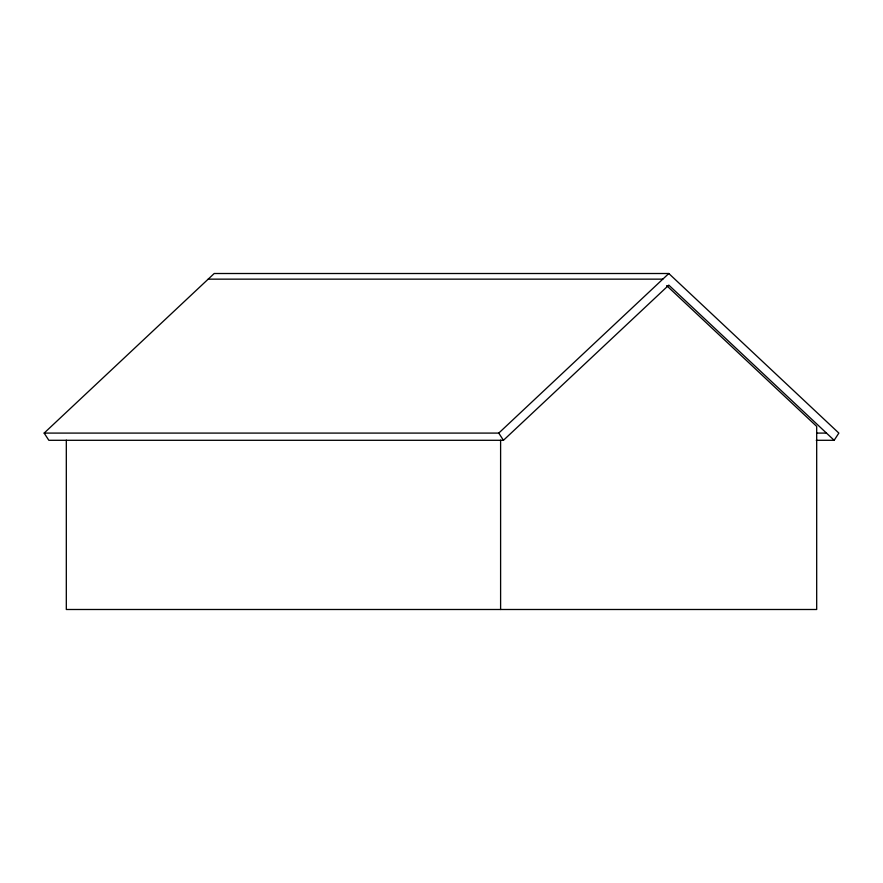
<?xml version="1.0" encoding="UTF-8"?>
<svg xmlns="http://www.w3.org/2000/svg" width="883" height="883" viewBox="0 0 883 883"><rect width="100%" height="100%" fill="white"/><g stroke="black" fill="none" stroke-linecap="round" stroke-linejoin="round"><path stroke-width="1.32" d="M834.159 440.297L838.85 433.089L668.806 273.509L214.194 273.509L44.15 433.089L48.841 440.297L503.442 440.297L668.806 285.121L834.159 440.297L816.256 440.297M44.15 433.089L498.763 433.089L668.806 273.509M208.189 279.149L662.802 279.149M816.808 433.089L826.455 433.089M666.643 285.595L816.687 426.39L816.687 609.491L66.313 609.491L66.313 440.164M498.763 433.089L503.442 440.297M500.606 440.164L500.606 609.491"/></g></svg>
